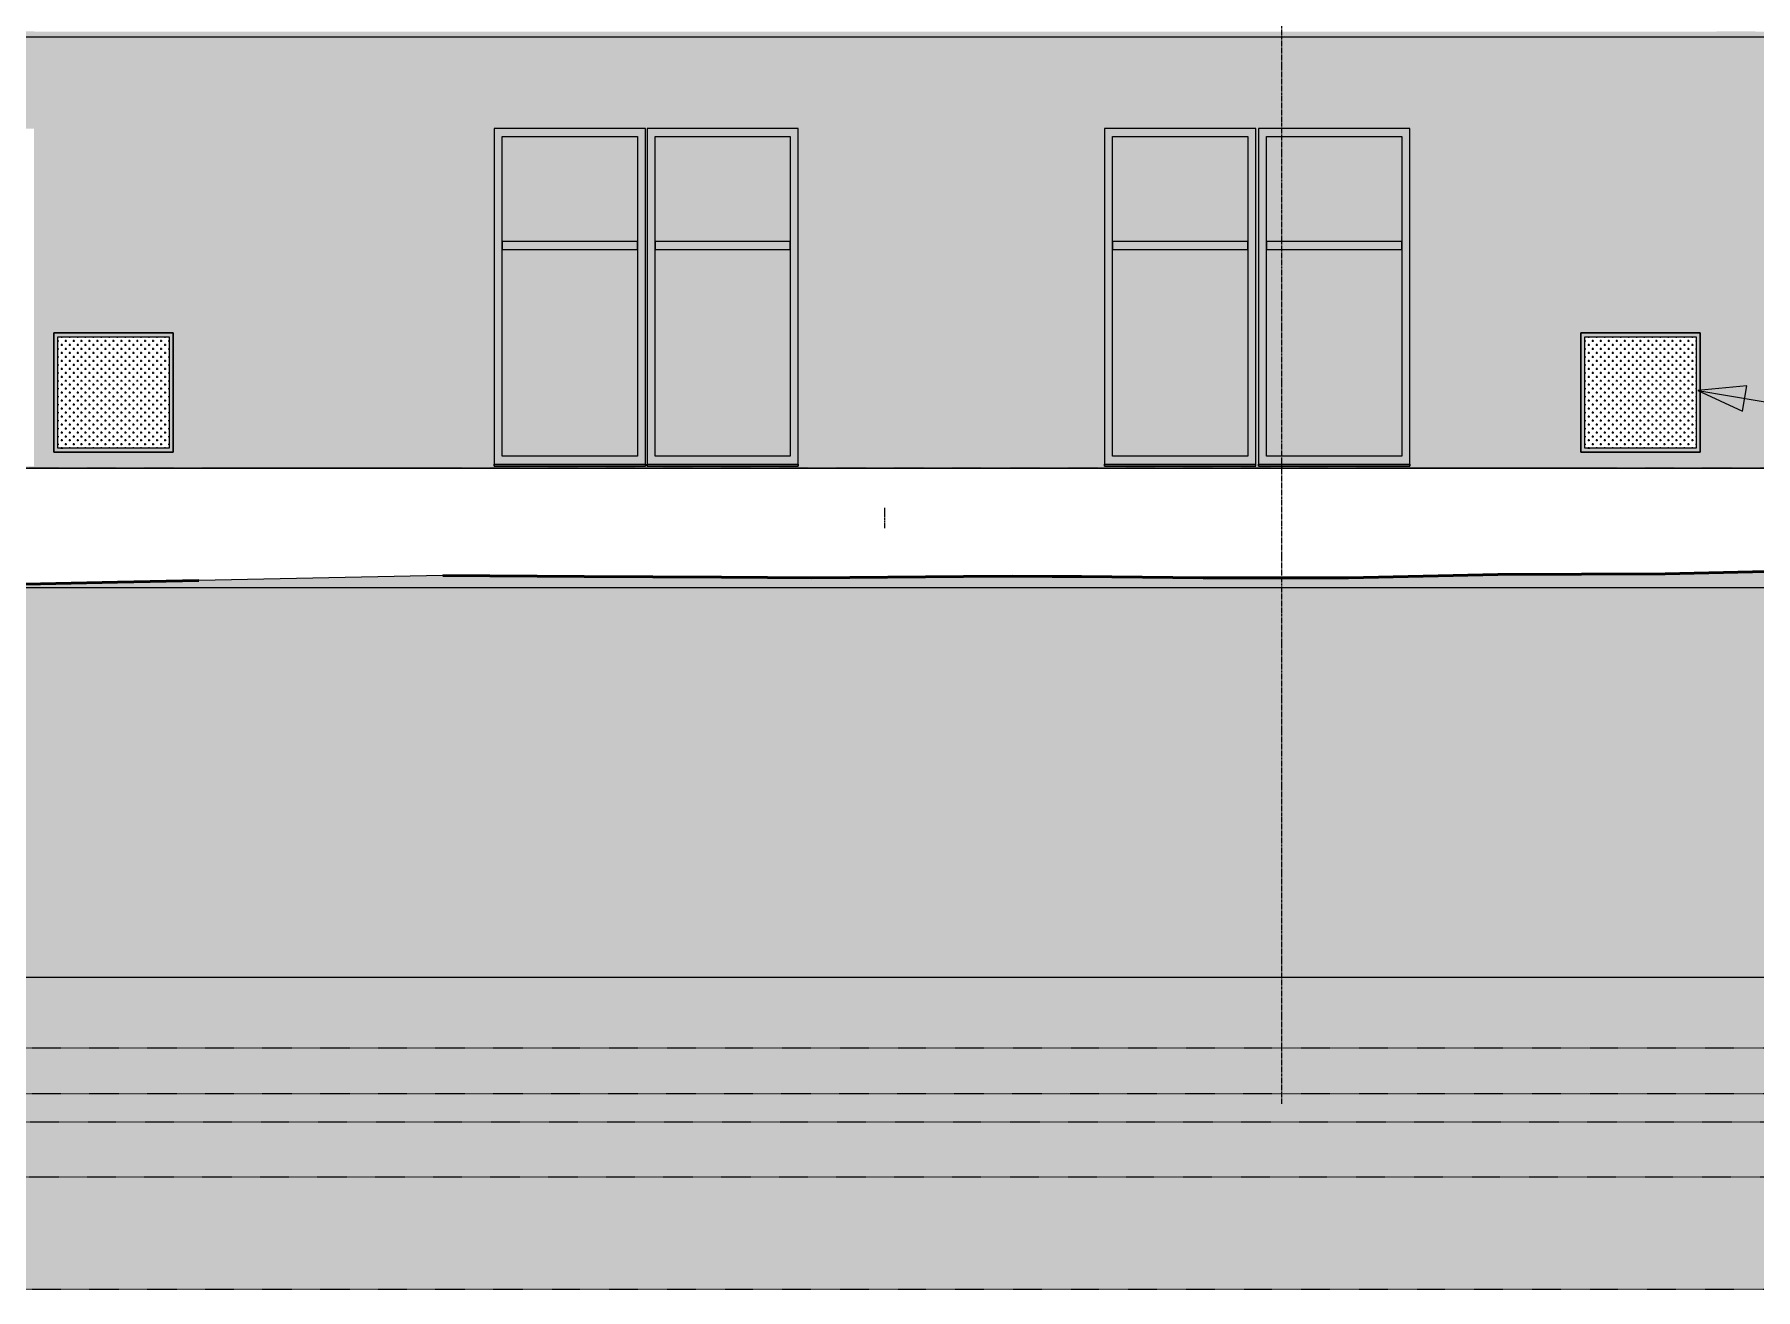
# Model space of a CAD drawing. Header units: inches. Extents: x 1750 to 7619, y -360 to 620.
# Drawn here: x 6423.4 to 6856.2, y -206.5 to 109.1 of the extents above; entities that cross this region are included whole.
import ezdxf

# ---------------------------------------------------------------- set-up
doc = ezdxf.new("R2010")
doc.units = ezdxf.units.IN
doc.header["$MEASUREMENT"] = 0
for name, pattern in [('Aligning Line 1_8_', [0.25, 0.125, -0.125]), ('Grid Line 1_2_', [0.875, 0.5, -0.125, 0.125, -0.125]), ('Hidden 1_8_', [0.1875, 0.125, -0.0625])]:
    doc.linetypes.add(name, pattern=pattern)
for name, color, linetype, lineweight in [('0-4', 10, 'Continuous', 5), ('A-CLNG', 13, 'Continuous', 13), ('A-CLNG-1', 13, 'Continuous', 5), ('A-DETL-HDLN-1', 7, 'Hidden 1_8_', 9), ('A-FLOR-LEVL-1', 51, 'Grid Line 1_2_', 9), ('A-GLAZ', 151, 'Continuous', 13), ('A-GLAZ-1', 251, 'Continuous', 9), ('A-WALL', 113, 'Continuous', 13), ('A-WALL-PATT-1', 251, 'Continuous', 9), ('C-TOPO', 7, 'Continuous', 9), ('C-TOPO-1', 250, 'Continuous', 50), ('G-ANNO-SYMB', 111, 'Aligning Line 1_8_', 9), ('G-ANNO-SYMB-1', 191, 'Aligning Line 1_8_', 9), ('G-ANNO-SYMB-2', 147, 'Aligning Line 1_8_', 9), ('G-ANNO-TEXT', 231, 'Continuous', 9), ('S-GRID-1', 1, 'Grid Line 1_2_', 9)]:
    doc.layers.add(name, color=color, linetype=linetype, lineweight=lineweight)

# ---------------------------------------------------------------- blocks, each defined once
blk = doc.blocks.new('CTR - 2nd Phase_rvt-2-BUILDING ELEVATION - NORTH')
at = {"layer": 'A-FLOR-LEVL-1'}
for p, q in [((-12558.48, 0), (-9609.49, 0)), ((-12558.48, -30), (-9609.49, -30)), ((-12558.48, -128), (-9609.49, -128))]:
    blk.add_line(p, q, dxfattribs=at)
at = {"layer": 'G-ANNO-SYMB-1'}
blk.add_line((-9706.16, -164.42), (-12461.79, -164.42), dxfattribs=at)
blk = doc.blocks.new('CTR  - Topography_rvt-2-BUILDING ELEVATION - NORTH')
at = {"layer": 'C-TOPO'}
h = blk.add_hatch(dxfattribs=at)
h.set_pattern_fill('FP_65', color=256, style=0, pattern_type=2)
h.set_pattern_definition([(0, (12, 0), (24, 24), [24, -24]), (0, (12, 9), (24, 24), [24, -24]), (0, (12, 18), (24, 24), [24, -24]), (90, (15, 21), (-24, 24), [24, -24]), (90, (24, 21), (-24, 24), [24, -24]), (90, (33, 21), (-24, 24), [24, -24])])
h.paths.add_polyline_path([(-10823.04, -206.54), (-9706.16, -206.54), (-9706.16, 4.74), (-9718.03, 4.58), (-9757.05, 2.34), (-9768.24, 2.24), (-9791.25, 0.22), (-9799.61, -1), (-9821.95, -1), (-9826.28, -1.52), (-9893.34, -4.3), (-9896.52, -5.01), (-9915.25, -12.61), (-9950.42, -20.49), (-9956.61, -23), (-10060.1, -17.59), (-10091.21, -21.29), (-10136.73, -22.08), (-10164.02, -22.65), (-10280.77, -24.57), (-10370.76, -26.59), (-10412.87, -26.71), (-10450.41, -27.55), (-10486.95, -27.6), (-10517.54, -27.24), (-10526.34, -27.22), (-10534.89, -27.12), (-10585.35, -27.54), (-10642.59, -27.26), (-10678.15, -26.98), (-10823.04, -29.95), (-10859.39, -30), (-12461.79, -30), (-12461.79, -206.54), (-10839.09, -206.54)], flags=0)
for p, q in [((-10783.67, 0), (-10731.31, 0)), ((-10674.82, 0), (-10731.31, 0)), ((-10674.82, 0), (-10601.9, 0)), ((-10601.9, 0), (-10519.66, 0)), ((-10519.66, 0), (-10445.05, 0)), ((-10389.1, 0), (-10445.05, 0)), ((-10389.1, 0), (-10338.22, 0)), ((-10280.77, -24.57), (-10370.76, -26.59)), ((-10823.04, -29.95), (-10759.96, -28.66)), ((-10678.15, -26.98), (-10759.96, -28.66)), ((-10642.59, -27.26), (-10678.15, -26.98)), ((-10608.1, -27.4), (-10642.59, -27.26)), ((-10608.1, -27.4), (-10596.55, -27.49)), ((-10585.35, -27.54), (-10596.55, -27.49)), ((-10547.26, -27.22), (-10585.35, -27.54)), ((-10547.26, -27.22), (-10534.89, -27.12)), ((-10534.89, -27.12), (-10524.96, -27.24)), ((-10517.54, -27.24), (-10524.96, -27.24)), ((-10486.95, -27.6), (-10517.54, -27.24)), ((-10486.95, -27.6), (-10473.28, -27.56)), ((-10450.41, -27.55), (-10473.28, -27.56)), ((-10450.41, -27.55), (-10412.87, -26.71)), ((-10370.76, -26.59), (-10412.87, -26.71))]:
    blk.add_line(p, q, dxfattribs=at)
at = {"layer": 'C-TOPO-1'}
for p, q in [((-10280.77, -24.57), (-10370.76, -26.59)), ((-10759.96, -28.66), (-10823.04, -29.95)), ((-10739.52, -28.24), (-10759.96, -28.66)), ((-10642.59, -27.26), (-10678.15, -26.98)), ((-10608.1, -27.4), (-10642.59, -27.26)), ((-10596.55, -27.49), (-10608.1, -27.4)), ((-10585.35, -27.54), (-10596.55, -27.49)), ((-10547.26, -27.22), (-10585.35, -27.54)), ((-10534.89, -27.12), (-10547.26, -27.22)), ((-10524.96, -27.24), (-10534.89, -27.12)), ((-10517.54, -27.24), (-10524.96, -27.24)), ((-10486.95, -27.6), (-10517.54, -27.24)), ((-10473.28, -27.56), (-10486.95, -27.6)), ((-10450.41, -27.55), (-10473.28, -27.56)), ((-10412.87, -26.71), (-10450.41, -27.55)), ((-10370.76, -26.59), (-10412.87, -26.71))]:
    blk.add_line(p, q, dxfattribs=at)
blk = doc.blocks.new('CTR - 1st Phase - Common Walls_rvt-2-BUILDING ELEVATION - NORTH')
at = {"layer": 'A-DETL-HDLN-1'}
blk.add_line((-10567.04, -15.05), (-10567.04, -9.9), dxfattribs=at)
at = {"layer": 'A-FLOR-LEVL-1'}
for p, q in [((-12558.48, 0), (-9609.49, 0)), ((-12558.48, -30), (-9609.49, -30)), ((-12558.48, -128), (-9609.49, -128))]:
    blk.add_line(p, q, dxfattribs=at)
at = {"layer": 'G-ANNO-SYMB-2'}
for p, q in [((-9706.16, 0), (-12461.79, 0)), ((-9706.24, -145.84), (-12461.73, -145.84)), ((-9706.16, -164.42), (-12461.79, -164.42))]:
    blk.add_line(p, q, dxfattribs=at)
blk = doc.blocks.new('CTR - 1st Phase -Stairs _ Elevators_rvt-2-BUILDING ELEVATION - NORTH')
at = {"layer": 'A-FLOR-LEVL-1'}
for p, q in [((-12558.48, 0), (-9609.49, 0)), ((-12558.48, -30), (-9609.49, -30)), ((-12558.48, -128), (-9609.49, -128))]:
    blk.add_line(p, q, dxfattribs=at)
at = {"layer": 'G-ANNO-SYMB-2'}
blk.add_line((-9706.24, -206.49), (-12461.73, -206.49), dxfattribs=at)
blk = doc.blocks.new('_THE_ WINDOW _ DOOR - Window - 1st Floor-V35-BUILDING ELEVATION - NORTH')
at = {"layer": 'A-GLAZ'}
h = blk.add_hatch(color=256, dxfattribs=at)
h.paths.add_polyline_path([(-10281.01, 1), (-10242.99, 1), (-10242.99, 85.38), (-10281.01, 85.38), (-10281.01, 4)], flags=0)
h.paths.add_polyline_path([(-10245.59, 3), (-10279.01, 3), (-10279.01, 83.38), (-10244.99, 83.38), (-10244.99, 3)], flags=0)
h = blk.add_hatch(color=256, dxfattribs=at)
h.paths.add_polyline_path([(-10244.99, 3), (-10244.99, 55), (-10279.01, 55), (-10279.01, 3), (-10265.9, 3)], flags=0)
h.paths.add_polyline_path([(-10265.9, 57), (-10244.99, 57), (-10244.99, 83.38), (-10279.01, 83.38), (-10279.01, 57)], flags=0)
for points in [[(-10279.01, 55), (-10244.99, 55), (-10244.99, 57), (-10279.01, 57), (-10279.01, 55.95)], [(-10242.99, 0.5), (-10242.99, 1), (-10281.01, 1), (-10281.01, 0.5), (-10244.37, 0.5)]]:
    blk.add_hatch(color=256, dxfattribs=at).paths.add_polyline_path(points, flags=0)
for p, q in [((-10242.99, 85.38), (-10281.01, 85.38)), ((-10281.01, 85.38), (-10281.01, 1)), ((-10279.01, 3), (-10279.01, 83.38)), ((-10279.01, 83.38), (-10244.99, 83.38)), ((-10244.99, 83.38), (-10244.99, 3)), ((-10242.99, 1), (-10242.99, 85.38)), ((-10279.01, 57), (-10279.01, 55)), ((-10244.99, 57), (-10279.01, 57)), ((-10244.99, 55), (-10244.99, 57)), ((-10279.01, 55), (-10244.99, 55)), ((-10281.01, 1), (-10242.99, 1)), ((-10281.01, 1), (-10281.01, 0.5)), ((-10281.01, 0.5), (-10242.99, 0.5)), ((-10244.99, 3), (-10279.01, 3)), ((-10242.99, 0.5), (-10242.99, 1))]:
    blk.add_line(p, q, dxfattribs=at)
blk = doc.blocks.new('089100 - Louvers - Magic-Pak - 089100 - Louvers - Magic-Pak-2121265-BUILDING ELEVATION - NORTH')
at = {"layer": 'A-GLAZ'}
h = blk.add_hatch(color=256, dxfattribs=at)
h.paths.add_polyline_path([(-10774.98, 4), (-10745.98, 4), (-10745.98, 34), (-10775.98, 34), (-10775.98, 4)], flags=0)
h.paths.add_polyline_path([(-10755.67, 5), (-10774.98, 5), (-10774.98, 33), (-10746.98, 33), (-10746.98, 5), (-10752.27, 5)], flags=0)
at = {"layer": 'A-GLAZ-1'}
h = blk.add_hatch(dxfattribs=at)
h.set_pattern_fill('FP_87', color=256, style=0, pattern_type=2)
h.set_pattern_definition([(0, (-10760.977, 0), (1, 1), [0.5, -1.5]), (90, (-10760.727, -0.25), (-1, 1), [0.5, -1.5])])
h.paths.add_polyline_path([(-10774.98, 5), (-10746.98, 5.02), (-10746.98, 33), (-10774.98, 33), (-10774.98, 5.51)], flags=0)
at = {"layer": 'A-GLAZ'}
for p, q in [((-10745.98, 34), (-10775.98, 34)), ((-10775.98, 34), (-10775.98, 4)), ((-10774.98, 5), (-10774.98, 33)), ((-10774.98, 33), (-10746.98, 33)), ((-10746.98, 33), (-10746.98, 5)), ((-10745.98, 4), (-10745.98, 34)), ((-10746.98, 5), (-10774.98, 5)), ((-10775.98, 4), (-10745.98, 4))]:
    blk.add_line(p, q, dxfattribs=at)
blk = doc.blocks.new('_THE_ WINDOW _ DOOR - Window - 1st Floor-2113384-BUILDING ELEVATION - NORTH')
at = {"layer": 'A-GLAZ'}
h = blk.add_hatch(color=256, dxfattribs=at)
h.paths.add_polyline_path([(-10473.76, 1), (-10473.76, 85.38), (-10511.79, 85.38), (-10511.79, 1), (-10475.76, 1)], flags=0)
h.paths.add_polyline_path([(-10509.79, 3), (-10509.79, 83.38), (-10475.76, 83.38), (-10475.8, 3), (-10502.71, 3)], flags=0)
h = blk.add_hatch(color=256, dxfattribs=at)
h.paths.add_polyline_path([(-10491.95, 3), (-10475.76, 3), (-10475.76, 55), (-10509.79, 55), (-10509.79, 3), (-10502.71, 3)], flags=0)
h.paths.add_polyline_path([(-10475.76, 57), (-10475.76, 83.38), (-10509.79, 83.38), (-10509.79, 57), (-10481.18, 57)], flags=0)
for points in [[(-10475.76, 55), (-10475.76, 57), (-10509.79, 57), (-10509.79, 55), (-10481.18, 55)], [(-10475.8, 0.5), (-10473.76, 0.5), (-10473.76, 1), (-10511.79, 1), (-10511.79, 0.5), (-10481.18, 0.5)]]:
    blk.add_hatch(color=256, dxfattribs=at).paths.add_polyline_path(points, flags=0)
for p, q in [((-10511.79, 85.38), (-10511.79, 1)), ((-10473.76, 85.38), (-10511.79, 85.38)), ((-10509.79, 83.38), (-10475.76, 83.38)), ((-10509.79, 3), (-10509.79, 83.38)), ((-10475.76, 83.38), (-10475.76, 3)), ((-10473.76, 1), (-10473.76, 85.38)), ((-10475.76, 57), (-10509.79, 57)), ((-10509.79, 57), (-10509.79, 55)), ((-10475.76, 55), (-10475.76, 57)), ((-10509.79, 55), (-10475.76, 55)), ((-10511.79, 1), (-10473.76, 1)), ((-10511.79, 1), (-10511.79, 0.5)), ((-10511.79, 0.5), (-10473.76, 0.5)), ((-10475.76, 3), (-10509.79, 3)), ((-10473.76, 0.5), (-10473.76, 1))]:
    blk.add_line(p, q, dxfattribs=at)

msp = doc.modelspace()

# ---------------------------------------------------------------- hatches: boundary and pattern name
at = {"layer": 'A-CLNG-1'}
msp.add_hatch(color=256, dxfattribs=at).paths.add_polyline_path([(6577.4338, 108.375), (7223.7963, 108.375), (7223.7963, 109.75), (6856.1088, 109.75), (6856.1088, 109.875), (6846.3588, 109.8738), (6846.3588, 109.75), (6423.3338, 109.7917), (6423.3338, 109.875), (6413.5838, 109.8519), (6413.5838, 109.75), (6116.1338, 109.75), (6116.1338, 109.875), (6106.3838, 109.832), (6106.3838, 109.75), (5771.5963, 109.75), (5771.5963, 108.375), (6577.0588, 108.375)], flags=0)
at = {"layer": 'A-WALL-PATT-1'}
h = msp.add_hatch(dxfattribs=at)
h.set_pattern_fill('FP_83', color=256, style=0, pattern_type=2)
h.set_pattern_definition([(0, (5775.1587, -29.2), (0, 4), []), (90, (5775.159, -29.2), (-8, 8), [4, -28]), (90, (5791.159, -25.2), (-8, 8), [4, -28])])
h.paths.add_polyline_path([(6238.0463, 75.5), (6264.6223, 68.548), (6240.3866, 74.8867)], flags=0)
h.paths.add_polyline_path([(5775.1588, -4), (5804.2588, -4), (5804.2588, 101.375), (6039.6463, 101.375), (6039.6463, 0), (6018.6713, 0), (6018.6713, -4), (6191.1213, -4), (6191.1213, 36), (6193.6213, 36), (6193.6213, 85.375), (6231.6463, 85.375), (6231.6463, 73.832), (6238.0463, 75.5), (6277.0463, 65.2384), (6277.0463, 56.8187), (6252.4655, 68.548), (6276.9372, 56.7493), (6254.3098, 50.7957), (6240.7697, 71.2901), (6254.0463, 50.767), (6231.6463, 50.767), (6231.6463, 36), (6308.4463, 36), (6308.4463, 85.375), (6346.4713, 85.375), (6346.4713, 0.5), (6329.7713, 0.5), (6329.7713, -0.75), (6380.7064, -0.75), (6383.7463, -0.224), (6383.713, 10.5729), (6383.5968, 10.7422), (6383.5219, 10.9444), (6383.4963, 11.3785), (6383.5219, 35.3785), (6383.5968, 35.5807), (6383.716, 35.7544), (6383.8713, 35.8877), (6384.0522, 35.9714), (6384.2463, 36), (6384.4405, 35.9714), (6384.6213, 35.8877), (6384.7767, 35.7544), (6384.8959, 35.5807), (6384.9708, 35.3785), (6384.9963, 35.1615), (6384.9708, 10.9444), (6384.8959, 10.7422), (6384.7463, 10.4645), (6384.7463, -0.0826), (6385.2463, 0), (6980.6062, -0.04), (6980.9463, -0.1254), (6980.913, 10.5729), (6980.7968, 10.7422), (6980.7219, 10.9444), (6980.6963, 11.3785), (6980.7219, 35.3785), (6980.7968, 35.5807), (6980.916, 35.7544), (6981.0713, 35.8877), (6981.394, 35.9923), (6981.4463, 36), (6981.6405, 35.9714), (6981.8213, 35.8877), (6981.9767, 35.7544), (6982.0959, 35.5807), (6982.1708, 35.3785), (6982.1963, 35.1615), (6982.1708, 10.9444), (6982.0959, 10.7422), (6981.9463, 10.4588), (6981.9463, -0.3763), (6983.0026, -0.6414), (6983.0243, -0.75), (7035.9213, -0.75), (7035.9213, 0.5), (6999.8338, 0.5), (6999.8338, 85.375), (7037.8588, 85.375), (7037.8588, 36), (7038.2338, 36), (7038.2338, 85.375), (7076.2588, 85.375), (7076.2588, 36), (7114.8463, 36), (7114.8463, 85.375), (7152.8713, 85.375), (7152.8713, 70.3901), (7172.4463, 75.5), (7194.1463, 69.831), (7194.1463, 108.375), (5775.1588, 108.375), (5775.1588, -3.0895)], flags=0)
h.paths.add_polyline_path([(6173.8963, 0.5), (6135.8713, 0.5), (6135.8713, 85.375), (6173.8963, 85.375), (6173.8963, 1)], flags=0)
h.paths.add_polyline_path([(6405.51, 0.5), (6385.2463, 0.5), (6385.2463, 85.375), (6423.2713, 85.375), (6423.2713, 0.5), (6410.8921, 0.5)], flags=0)
h.paths.add_polyline_path([(6692.4463, 0.5), (6692.4463, 85.375), (6730.4713, 85.3371), (6730.4713, 0.5), (6694.4463, 0.5)], flags=0)
h.paths.add_polyline_path([(6615.4117, 0.5), (6577.4338, 0.5), (6577.4338, 85.375), (6615.4588, 85.375), (6615.4588, 0.5)], flags=0)
h.paths.add_polyline_path([(6566.9728, 0.5), (6539.0338, 0.5), (6539.0338, 85.375), (6577.0588, 85.375), (6577.0588, 0.5), (6572.3549, 0.5)], flags=0)
h.paths.add_polyline_path([(6731.2213, 0.5), (6731.2213, 85.375), (6769.2463, 85.375), (6769.2463, 0.5), (6733.2213, 0.5)], flags=0)
h.paths.add_polyline_path([(6923.2213, 0.5), (6923.2213, 85.375), (6961.2463, 85.375), (6961.2463, 0.5), (6924.5131, 0.5)], flags=0)
h.paths.add_polyline_path([(6458.2588, 4), (6428.2588, 4), (6428.2588, 34), (6458.2588, 34), (6458.2588, 5.0382)], flags=0)
h.paths.add_polyline_path([(6815.1405, 4), (6812.2338, 4), (6812.2338, 34), (6842.2338, 34), (6842.2338, 4), (6817.5792, 4)], flags=0)
h.paths.add_polyline_path([(7176.5341, 36), (7194.1463, 36), (7194.1463, 52.2261), (7188.7098, 50.7957), (7175.1697, 71.2901), (7188.4463, 50.767), (7156.4649, 50.7957), (7169.6749, 71.2901), (7156.1829, 50.7957), (7152.8713, 51.667), (7152.8713, 36), (7175.1494, 36)], flags=0)
h.paths.add_polyline_path([(7194.1463, 65.0377), (7194.1463, 65.1055), (7186.8655, 68.548), (7188.4463, 67.7858)], flags=0)
h.paths.add_polyline_path([(6231.6463, 65.6068), (6235.2749, 71.2901), (6231.6463, 65.7783)], flags=0)
h.paths.add_polyline_path([(7152.8713, 66.0622), (7157.933, 68.548), (7152.8713, 66.1234)], flags=0)
h.paths.add_polyline_path([(7194.1463, 69.7904), (7194.1463, 69.813), (7188.4463, 71.2901)], flags=0)
at = {"layer": 'G-ANNO-TEXT'}
msp.add_hatch(color=256, dxfattribs=at).paths.add_polyline_path([(6841.6227, 19.5679), (6852.9048, 14.3668), (6853.9938, 20.7047)], flags=0)

# ---------------------------------------------------------------- linework, layer by layer
at = {"layer": 'A-CLNG'}
msp.add_line((7223.7963, 108.375), (5771.5963, 108.375), dxfattribs=at)
at = {"layer": 'A-FLOR-LEVL-1'}
for p, q in [((4646.5044, 0), (7593.9954, 0)), ((4646.5044, -30), (7593.9954, -30)), ((4646.5044, -128), (7593.9954, -128))]:
    msp.add_line(p, q, dxfattribs=at)
at = {"layer": 'A-WALL'}
for p, q in [((6428.2588, 4), (6428.2588, 34)), ((6428.2588, 34), (6458.2588, 34)), ((6458.2588, 34), (6458.2588, 4)), ((6812.2338, 4), (6812.2338, 34)), ((6812.2338, 34), (6842.2338, 34)), ((6842.2338, 34), (6842.2338, 4)), ((6458.2588, 4), (6428.2588, 4)), ((6539.0338, 0.5), (6539.0338, 1)), ((6577.0588, 0.5), (6539.0338, 0.5)), ((6577.0588, 1), (6577.0588, 0.5)), ((6577.4338, 0.5), (6577.4338, 1)), ((6615.4588, 0.5), (6577.4338, 0.5)), ((6615.4588, 1), (6615.4588, 0.5)), ((6692.4463, 0.5), (6692.4463, 1)), ((6730.4713, 0.5), (6692.4463, 0.5)), ((6730.4713, 1), (6730.4713, 0.5)), ((6731.2213, 0.5), (6731.2213, 1)), ((6769.2463, 0.5), (6731.2213, 0.5)), ((6769.2463, 1), (6769.2463, 0.5)), ((6842.2338, 4), (6812.2338, 4))]:
    msp.add_line(p, q, dxfattribs=at)
at = {"layer": 'G-ANNO-SYMB'}
for p, q in [((7498.075, 0), (4742.443, 0)), ((7497.9954, -157.3105), (4742.443, -157.3105)), ((7498.075, -178.2392), (4742.443, -178.2392))]:
    msp.add_line(p, q, dxfattribs=at)
at = {"layer": 'G-ANNO-TEXT'}
for p, q in [((6853.9938, 20.7047), (6841.6227, 19.5679)), ((6841.6227, 19.5679), (6852.9048, 14.3668)), ((6841.6227, 19.5679), (7331.0933, -64.5385)), ((6852.9048, 14.3668), (6853.9938, 20.7047))]:
    msp.add_line(p, q, dxfattribs=at)
at = {"layer": 'S-GRID-1'}
msp.add_line((6737.0463, -159.8356), (6737.0463, 470.5), dxfattribs=at)

# ---------------------------------------------------------------- block references
at = {"layer": '0-4'}
for name in ['CTR - 2nd Phase_rvt-2-BUILDING ELEVATION - NORTH', 'CTR - 1st Phase - Common Walls_rvt-2-BUILDING ELEVATION - NORTH', 'CTR - 1st Phase -Stairs _ Elevators_rvt-2-BUILDING ELEVATION - NORTH', 'CTR  - Topography_rvt-2-BUILDING ELEVATION - NORTH']:
    msp.add_blockref(name, (17204.2357, 0), dxfattribs=at)
at = {"layer": 'A-GLAZ'}
for name, p in [('_THE_ WINDOW _ DOOR - Window - 1st Floor-V35-BUILDING ELEVATION - NORTH', (16820.0482, 0)), ('_THE_ WINDOW _ DOOR - Window - 1st Floor-V35-BUILDING ELEVATION - NORTH', (16858.4482, 0)), ('_THE_ WINDOW _ DOOR - Window - 1st Floor-2113384-BUILDING ELEVATION - NORTH', (17204.2357, 0)), ('_THE_ WINDOW _ DOOR - Window - 1st Floor-V35-BUILDING ELEVATION - NORTH', (17012.2357, 0)), ('089100 - Louvers - Magic-Pak - 089100 - Louvers - Magic-Pak-2121265-BUILDING ELEVATION - NORTH', (17204.2357, 0)), ('089100 - Louvers - Magic-Pak - 089100 - Louvers - Magic-Pak-2121265-BUILDING ELEVATION - NORTH', (17588.2107, 0))]:
    msp.add_blockref(name, p, dxfattribs=at)

doc.saveas('drawing.dxf')
